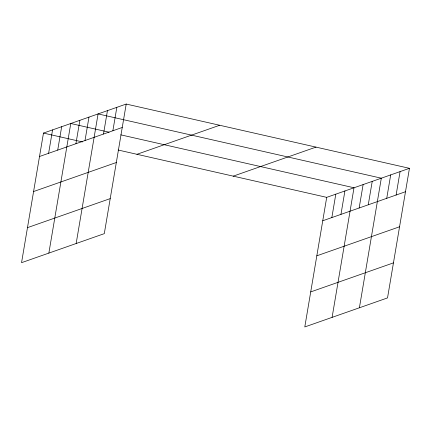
<?xml version="1.0" encoding="UTF-8"?>
<svg xmlns="http://www.w3.org/2000/svg" width="431" height="431" viewBox="0 0 431 431"><rect width="100%" height="100%" fill="white"/><g stroke="black" fill="none" stroke-linecap="round" stroke-linejoin="round"><path stroke-width="0.65" d="M126.208 104.054L43.472 133.087L21.55 262.678L104.291 233.645L126.208 104.054L409.45 168.322L387.528 297.913L304.792 326.946L326.709 197.355L409.45 168.322M48.611 153.307L52.571 129.893M57.711 150.117L61.671 126.698M48.854 253.099L70.776 123.503L109.07 132.193M75.915 143.728L79.875 120.314M85.015 140.533L88.975 117.119M76.158 243.52L98.079 113.924L381.316 178.192L359.4 307.788M103.494 134.052L107.454 110.632M112.874 130.76L116.833 107.346M331.848 217.574L335.808 194.16M340.953 214.385L344.913 190.965M332.096 317.367L354.013 187.771L120.755 134.844M359.152 207.995L363.117 184.581M368.257 204.8L372.217 181.386M386.736 198.319L390.696 174.9M396.111 195.027L400.07 171.613M39.507 156.501L122.248 127.468M136.939 154.293L219.681 125.259M33.58 191.542L116.322 162.509M27.476 227.643L110.217 198.61M233.241 176.144L315.982 147.111M322.749 220.769L405.49 191.736M316.823 255.809L399.564 226.776M310.719 291.911L393.455 262.878M43.472 133.087L82.413 141.923M118.116 150.02L326.709 197.355"/></g></svg>
